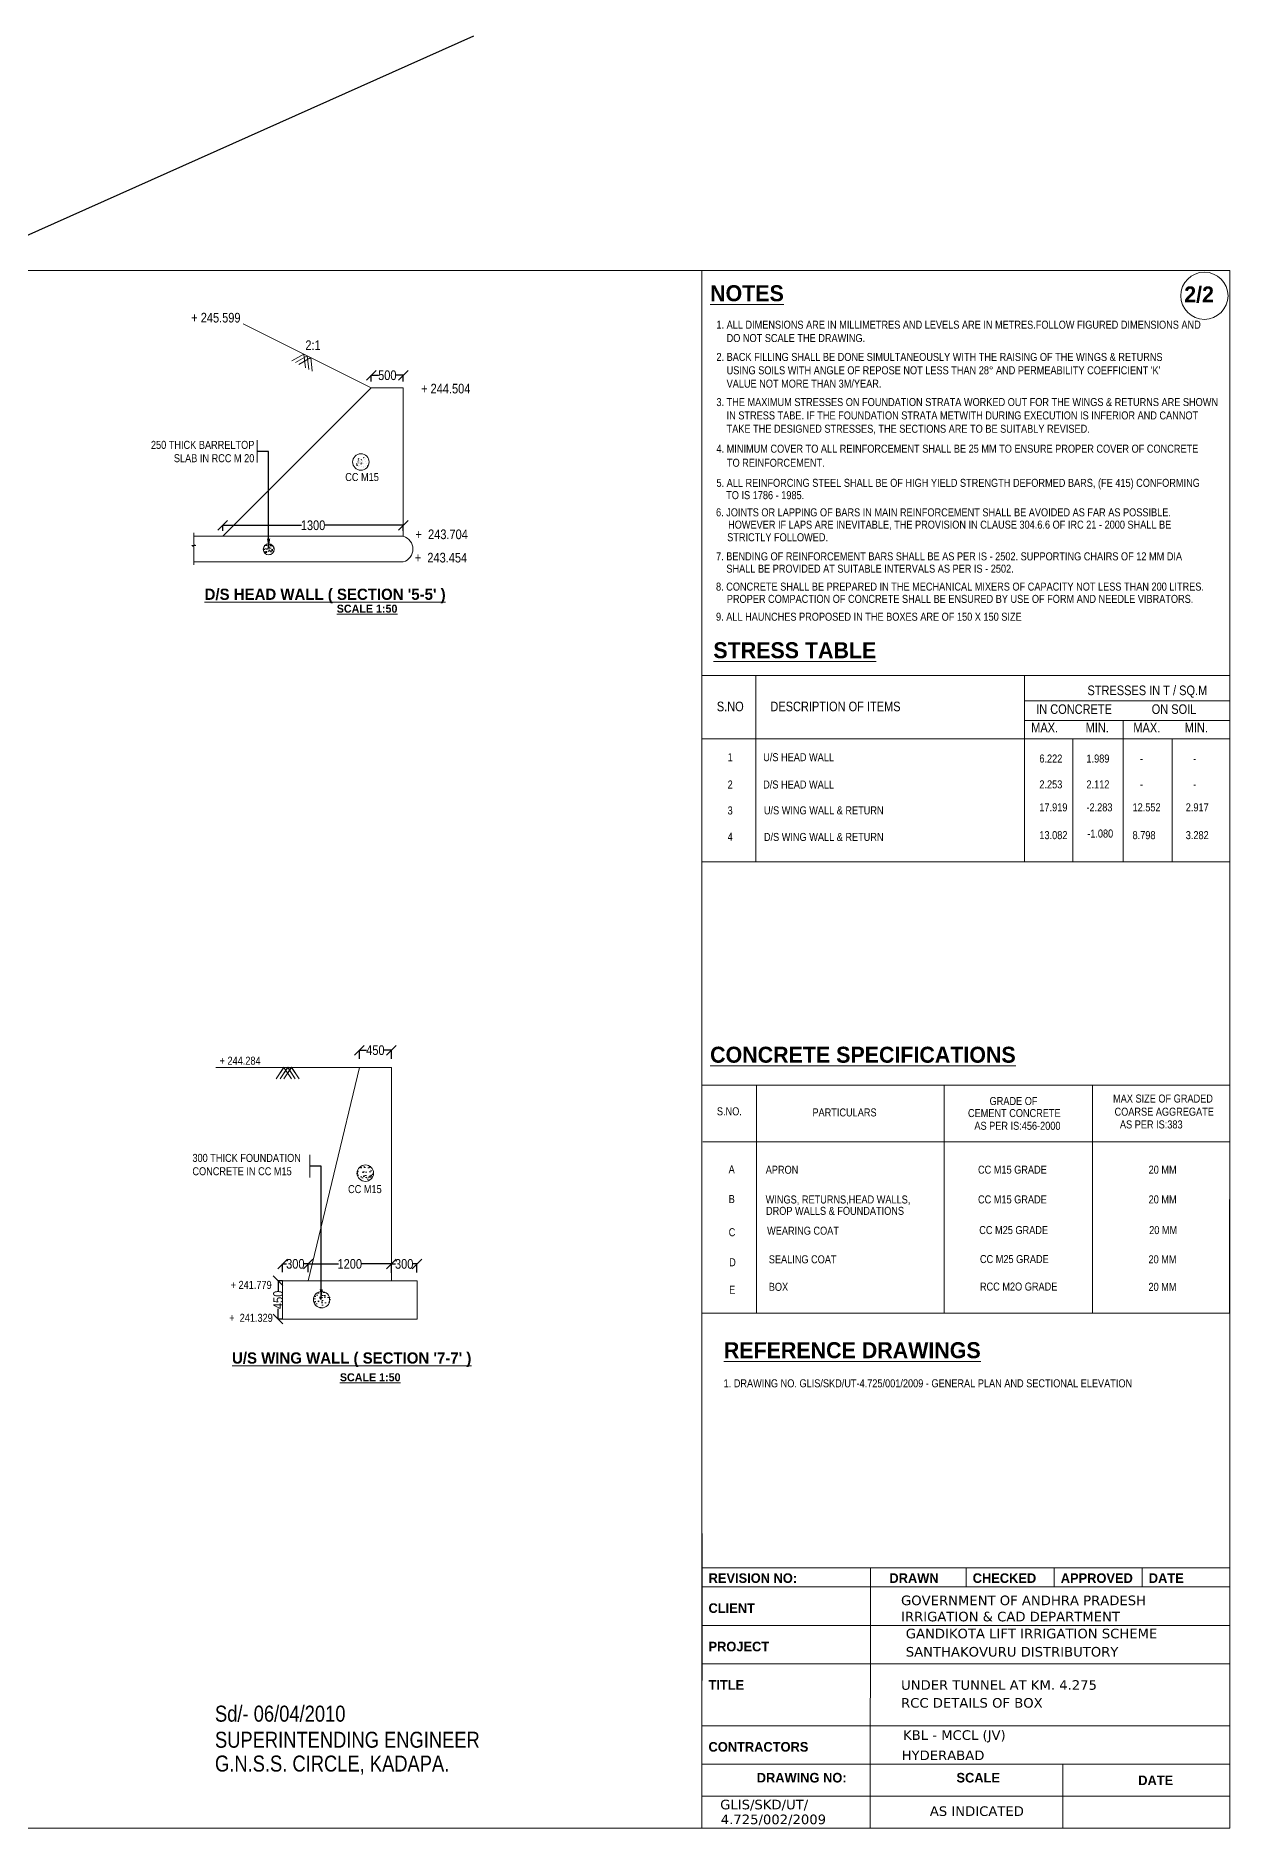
# Model space of a CAD drawing. Header units: inches. Extents: x -127010 to -52393, y 506486 to 562474.
# Drawn here: x -89701 to -52393, y 506486 to 562474 of the extents above; entities that cross this region are included whole.
import ezdxf

# ---------------------------------------------------------------- set-up
doc = ezdxf.new("R2010")
doc.units = ezdxf.units.IN
doc.header["$LTSCALE"] = 1000
doc.header["$MEASUREMENT"] = 0
for name, color, linetype in [('abutment', 6, 'Continuous'), ('MAIN', 7, 'Continuous'), ('STEEL', 5, 'Continuous'), ('TEXT_GENERAL', 4, 'Continuous')]:
    doc.layers.add(name, color=color, linetype=linetype)
doc.styles.add('ARIAL NARROW', font='ARIALN.TTF')
doc.styles.add('CITYBLUEPR', font='cityb___.ttf')
doc.styles.add('VERDANA', font='verdana.ttf')
doc.dimstyles.new('STANDARD$0', dxfattribs={"dimscale": 88.888889, "dimtxt": 0.02, "dimasz": 0.02, "dimexe": 0.05, "dimexo": 0.1, "dimgap": 0.002, "dimtad": 2, "dimdec": 0, "dimzin": 1, "dimdsep": 46, "dimtxsty": 'Standard', "dimblk": 'OBLIQUE', "dimcen": 0.09, "dimadec": 0, "dimazin": 0, "dimtfac": 1, "dimtdec": 4, "dimtofl": 0, "dimtmove": 0, "dimatfit": 3, "dimfxl": 1, "dimtolj": 1, "dimtzin": 1, "dimarcsym": 0})
doc.dimstyles.new('STANDARD$7', dxfattribs={"dimtxt": 2, "dimasz": 2, "dimexe": 1.25, "dimexo": 0.625, "dimtad": 1, "dimdec": 0, "dimlfac": 0.5, "dimdsep": 46, "dimtxsty": 'Standard', "dimblk": 'OBLIQUE', "dimcen": 2.5, "dimadec": 0, "dimazin": 0, "dimtfac": 1, "dimtdec": 0, "dimtmove": 0, "dimatfit": 3, "dimfxl": 1, "dimtolj": 1, "dimtzin": 0, "dimarcsym": 0})

# ---------------------------------------------------------------- blocks, each defined once
blk = doc.blocks.new('_Oblique')
at = {"color": 0, "linetype": 'ByBlock', "lineweight": -2}
blk.add_line((-0.5, -0.5), (0.5, 0.5), dxfattribs=at)
blk = doc.blocks.new('*D40')
at = {"layer": 'Defpoints', "color": 0, "transparency": 16777216}
for p in [(-79222, 551677), (-78222, 551870), (-78222, 551677)]:
    blk.add_point(p, dxfattribs=at)
at = {"layer": 'STEEL', "color": 0, "lineweight": -2, "transparency": 16777216}
for p, q in [((-79222, 551678), (-79222, 551872)), ((-79222, 551870), (-78994, 551870)), ((-78222, 551870), (-78450, 551870)), ((-78222, 551678), (-78222, 551872))]:
    blk.add_line(p, q, dxfattribs=at)
at = {"layer": 'STEEL', "color": 0, "lineweight": -2, "transparency": 16777216, "xscale": 300, "yscale": 300, "zscale": 300, "rotation": 180}
blk.add_blockref('_Oblique', (-79222, 551870), dxfattribs=at)
at = {"layer": 'STEEL', "color": 0, "lineweight": -2, "transparency": 16777216, "xscale": 300, "yscale": 300, "zscale": 300}
blk.add_blockref('_Oblique', (-78222, 551870), dxfattribs=at)
at = {"layer": 'STEEL', "color": 0, "lineweight": 13, "transparency": 16777216, "insert": (-78722, 551870), "char_height": 300, "attachment_point": 5, "style": 'ARIAL NARROW'}
blk.add_mtext('\\A1;500', dxfattribs=at)
blk = doc.blocks.new('*D41')
at = {"layer": 'Defpoints', "color": 0, "transparency": 16777216}
for p in [(-83862, 547014), (-78222, 547184), (-78222, 547014)]:
    blk.add_point(p, dxfattribs=at)
at = {"layer": 'STEEL', "color": 0, "lineweight": -2, "transparency": 16777216}
for p, q in [((-83862, 547015), (-83862, 547185)), ((-83862, 547184), (-81398, 547184)), ((-78222, 547184), (-80686, 547184)), ((-78222, 547015), (-78222, 547185))]:
    blk.add_line(p, q, dxfattribs=at)
at = {"layer": 'STEEL', "color": 0, "lineweight": -2, "transparency": 16777216, "xscale": 300, "yscale": 300, "zscale": 300, "rotation": 180}
blk.add_blockref('_Oblique', (-83862, 547184), dxfattribs=at)
at = {"layer": 'STEEL', "color": 0, "lineweight": -2, "transparency": 16777216, "xscale": 300, "yscale": 300, "zscale": 300}
blk.add_blockref('_Oblique', (-78222, 547184), dxfattribs=at)
at = {"layer": 'STEEL', "color": 0, "lineweight": 13, "transparency": 16777216, "insert": (-81042, 547184), "char_height": 300, "attachment_point": 5, "style": 'ARIAL NARROW'}
blk.add_mtext('\\A1;1300', dxfattribs=at)
blk = doc.blocks.new('*D26')
at = {"layer": 'Defpoints', "color": 0, "transparency": 16777216}
for p in [(-78595, 530787), (-79595, 530520), (-78595, 530520)]:
    blk.add_point(p, dxfattribs=at)
at = {"layer": 'STEEL', "color": 0, "lineweight": -2, "transparency": 16777216}
for p, q in [((-79595, 530521), (-79595, 530788)), ((-79595, 530787), (-79372, 530787)), ((-78595, 530787), (-78818, 530787)), ((-78595, 530521), (-78595, 530788))]:
    blk.add_line(p, q, dxfattribs=at)
at = {"layer": 'STEEL', "color": 0, "lineweight": -2, "transparency": 16777216, "xscale": 300, "yscale": 300, "zscale": 300, "rotation": 180}
blk.add_blockref('_Oblique', (-79595, 530787), dxfattribs=at)
at = {"layer": 'STEEL', "color": 0, "lineweight": -2, "transparency": 16777216, "xscale": 300, "yscale": 300, "zscale": 300}
blk.add_blockref('_Oblique', (-78595, 530787), dxfattribs=at)
at = {"layer": 'STEEL', "color": 0, "lineweight": 13, "transparency": 16777216, "insert": (-79095, 530787), "char_height": 300, "attachment_point": 5, "style": 'ARIAL NARROW'}
blk.add_mtext('\\A1;450', dxfattribs=at)
blk = doc.blocks.new('*D27')
at = {"layer": 'Defpoints', "color": 0, "transparency": 16777216}
for p in [(-81195, 524111), (-81995, 523850), (-81195, 523850)]:
    blk.add_point(p, dxfattribs=at)
at = {"layer": 'STEEL', "color": 0, "lineweight": -2, "transparency": 16777216}
for p, q in [((-81995, 523851), (-81995, 524113)), ((-81995, 524111), (-81867, 524111)), ((-81195, 524111), (-81323, 524111)), ((-81195, 523850), (-81195, 524113))]:
    blk.add_line(p, q, dxfattribs=at)
at = {"layer": 'STEEL', "color": 0, "lineweight": -2, "transparency": 16777216, "xscale": 300, "yscale": 300, "zscale": 300, "rotation": 180}
blk.add_blockref('_Oblique', (-81995, 524111), dxfattribs=at)
at = {"layer": 'STEEL', "color": 0, "lineweight": -2, "transparency": 16777216, "xscale": 300, "yscale": 300, "zscale": 300}
blk.add_blockref('_Oblique', (-81195, 524111), dxfattribs=at)
at = {"layer": 'STEEL', "color": 0, "lineweight": 13, "transparency": 16777216, "insert": (-81595, 524111), "char_height": 300, "attachment_point": 5, "style": 'ARIAL NARROW'}
blk.add_mtext('\\A1;300', dxfattribs=at)
blk = doc.blocks.new('*D28')
at = {"layer": 'Defpoints', "color": 0, "transparency": 16777216}
for p in [(-78595, 524110), (-81195, 523850), (-78595, 523850)]:
    blk.add_point(p, dxfattribs=at)
at = {"layer": 'STEEL', "color": 0, "lineweight": -2, "transparency": 16777216}
for p, q in [((-81195, 523850), (-81195, 524111)), ((-81195, 524110), (-80251, 524110)), ((-78595, 524110), (-79539, 524110)), ((-78595, 523850), (-78595, 524111))]:
    blk.add_line(p, q, dxfattribs=at)
at = {"layer": 'STEEL', "color": 0, "lineweight": -2, "transparency": 16777216, "xscale": 300, "yscale": 300, "zscale": 300, "rotation": 180}
blk.add_blockref('_Oblique', (-81195, 524110), dxfattribs=at)
at = {"layer": 'STEEL', "color": 0, "lineweight": -2, "transparency": 16777216, "xscale": 300, "yscale": 300, "zscale": 300}
blk.add_blockref('_Oblique', (-78595, 524110), dxfattribs=at)
at = {"layer": 'STEEL', "color": 0, "lineweight": 13, "transparency": 16777216, "insert": (-79895, 524110), "char_height": 300, "attachment_point": 5, "style": 'ARIAL NARROW'}
blk.add_mtext('\\A1;1200', dxfattribs=at)
blk = doc.blocks.new('*D29')
at = {"layer": 'Defpoints', "color": 0, "transparency": 16777216}
for p in [(-77795, 524109), (-78595, 523831), (-77795, 523840)]:
    blk.add_point(p, dxfattribs=at)
at = {"layer": 'STEEL', "color": 0, "lineweight": -2, "transparency": 16777216}
for p, q in [((-78595, 523832), (-78595, 524110)), ((-78595, 524109), (-78467, 524109)), ((-77795, 524109), (-77923, 524109)), ((-77795, 523841), (-77795, 524110))]:
    blk.add_line(p, q, dxfattribs=at)
at = {"layer": 'STEEL', "color": 0, "lineweight": -2, "transparency": 16777216, "xscale": 300, "yscale": 300, "zscale": 300, "rotation": 180}
blk.add_blockref('_Oblique', (-78595, 524109), dxfattribs=at)
at = {"layer": 'STEEL', "color": 0, "lineweight": -2, "transparency": 16777216, "xscale": 300, "yscale": 300, "zscale": 300}
blk.add_blockref('_Oblique', (-77795, 524109), dxfattribs=at)
at = {"layer": 'STEEL', "color": 0, "lineweight": 13, "transparency": 16777216, "insert": (-78195, 524109), "char_height": 300, "attachment_point": 5, "style": 'ARIAL NARROW'}
blk.add_mtext('\\A1;300', dxfattribs=at)
blk = doc.blocks.new('*D118')
at = {"layer": 'Defpoints', "color": 0, "transparency": 16777216}
for p in [(-81995, 523588), (-82135, 522388), (-81995, 522388)]:
    blk.add_point(p, dxfattribs=at)
at = {"layer": 'STEEL', "color": 0, "lineweight": -2, "transparency": 16777216}
for p, q in [((-81995, 523588), (-82136, 523588)), ((-82135, 523588), (-82135, 523265)), ((-81995, 522388), (-82136, 522388)), ((-82135, 522388), (-82135, 522711))]:
    blk.add_line(p, q, dxfattribs=at)
at = {"layer": 'STEEL', "color": 0, "lineweight": -2, "transparency": 16777216, "xscale": 300, "yscale": 300, "zscale": 300}
for p, rotation in [((-82135, 523588), 90), ((-82135, 522388), 270)]:
    blk.add_blockref('_Oblique', p, dxfattribs=dict(at, rotation=rotation))
at = {"layer": 'STEEL', "color": 0, "lineweight": 13, "transparency": 16777216, "insert": (-82135, 522988), "char_height": 300, "attachment_point": 5, "rotation": 90, "style": 'ARIAL NARROW'}
blk.add_mtext('\\A1;450', dxfattribs=at)

msp = doc.modelspace()

# ---------------------------------------------------------------- hatches: boundary and pattern name
at = {"linetype": 'ByBlock', "lineweight": 13}
h = msp.add_hatch(dxfattribs=at)
h.set_pattern_fill('AR-CONC', scale=30, style=0)
h.set_pattern_definition([(50, (-617020.82, 354428.84), (215.178055, -18.82564), [22.5, -247.5]), (355, (-617020.82, 354428.84), (-41.6254, 225.65764), [18, -198]), (100.4514, (-617002.9, 354427.27), (173.552815, 206.83186), [19.12206, -210.34263]), (46.1842, (-617020.82, 354488.84), (320.17231, -49.6557), [33.75, -371.25]), (96.6356, (-616994.14, 354484.7), (280.39881, 292.23536), [28.68309, -315.5139]), (351.1842, (-617020.82, 354488.84), (280.39858, 292.23558), [27, -297]), (21, (-616990.82, 354473.84), (179.072116, -120.785667), [22.5, -247.5]), (326, (-616990.82, 354473.84), (72.9946, 217.54501), [18, -198]), (71.4514, (-616975.9, 354463.77), (252.06679, 96.75915), [19.12206, -210.34263]), (37.5, (-617020.82, 354428.84), (3.647957, 99.868156), [0, -195.6, 0, -201, 0, -198.75]), (7.5, (-617020.82, 354428.84), (78.920861, 118.323514), [0, -114.6, 0, -191.1, 0, -75.75]), (327.5, (-617087.72, 354428.84), (160.146731, -6.766462), [0, -75, 0, -234, 0, -310.5]), (317.5, (-617117.72, 354428.84), (174.95585, 30.031495), [0, -97.5, 0, -155.4, 0, -220.5])])
edge = h.paths.add_edge_path()
edge.add_arc((-82426.6, 546434.3), 171, 0, 360)
h = msp.add_hatch(dxfattribs=at)
h.set_pattern_fill('AR-CONC', scale=45, style=0)
h.set_pattern_definition([(50, (-900317.58, 218464.8), (322.76708, -28.23846), [33.75, -371.25]), (355, (-900317.58, 218464.8), (-62.4381, 338.48646), [27, -297]), (100.4514, (-900290.7, 218462.45), (260.32922, 310.24779), [28.68309, -315.51395]), (46.1842, (-900317.6, 218554.8), (480.25847, -74.48356), [50.625, -556.875]), (96.6356, (-900277.56, 218548.6), (420.59822, 438.35304), [43.02463, -473.27085]), (351.1842, (-900317.6, 218554.8), (420.59788, 438.35337), [40.5, -445.5]), (21, (-900272.58, 218532.3), (268.60817, -181.1785), [33.75, -371.25]), (326, (-900272.58, 218532.3), (109.4919, 326.31752), [27, -297]), (71.4514, (-900250.2, 218517.2), (378.10018, 145.13872), [28.68309, -315.51395]), (37.5, (-900317.58, 218464.81), (5.471935, 149.802234), [0, -293.4, 0, -301.5, 0, -298.125]), (7.5, (-900317.58, 218464.8), (118.381292, 177.48527), [0, -171.9, 0, -286.65, 0, -113.625]), (327.5, (-900417.93, 218464.81), (240.220096, -10.149692), [0, -112.5, 0, -351, 0, -465.75]), (317.5, (-900462.93, 218464.8), (262.433776, 45.04724), [0, -146.25, 0, -233.1, 0, -330.75])])
edge = h.paths.add_edge_path()
edge.add_arc((-79407.5, 526945.6), 256.4, 0, 360)
h = msp.add_hatch(dxfattribs=at)
h.set_pattern_fill('AR-CONC', scale=45, style=0)
h.set_pattern_definition([(50, (-901677.8, 218910.56), (322.76708, -28.23846), [33.75, -371.25]), (355, (-901677.8, 218910.56), (-62.4381, 338.48646), [27, -297]), (100.4514, (-901650.9, 218908.2), (260.32922, 310.24779), [28.68309, -315.51395]), (46.1842, (-901677.8, 219000.56), (480.25847, -74.48356), [50.625, -556.875]), (96.6356, (-901637.8, 218994.35), (420.59822, 438.35304), [43.02463, -473.27085]), (351.1842, (-901677.8, 219000.56), (420.59788, 438.35337), [40.5, -445.5]), (21, (-901632.8, 218978.06), (268.60817, -181.1785), [33.75, -371.25]), (326, (-901632.8, 218978.06), (109.4919, 326.31752), [27, -297]), (71.4514, (-901610.4, 218962.96), (378.10018, 145.13872), [28.68309, -315.51395]), (37.5, (-901677.8, 218910.56), (5.471935, 149.802234), [0, -293.4, 0, -301.5, 0, -298.125]), (7.5, (-901677.8, 218910.56), (118.381292, 177.48527), [0, -171.9, 0, -286.65, 0, -113.625]), (327.5, (-901778.15, 218910.56), (240.220096, -10.149692), [0, -112.5, 0, -351, 0, -465.75]), (317.5, (-901823.15, 218910.56), (262.433776, 45.04724), [0, -146.25, 0, -233.1, 0, -330.75])])
edge = h.paths.add_edge_path()
edge.add_arc((-80774.7, 522991.7), 256.4, 0, 360)

# ---------------------------------------------------------------- linework, layer by layer
at = {"color": 7, "linetype": 'ByBlock', "lineweight": 13}
for p, q in [((-127009.6, 555146.7), (-52406.1, 555146.7)), ((-117484, 555146.7), (-52406.1, 555146.7)), ((-83222, 553482.2), (-79222, 551482.2)), ((-79222, 551482.2), (-83862, 546842.2)), ((-79222, 551482.2), (-78222, 551482.2)), ((-78222, 551482.2), (-78222, 546842.2)), ((-82791.1, 549841.9), (-82791.1, 549141.9)), ((-84704.3, 546555.3), (-84823.8, 546555.3)), ((-84823.8, 546555.3), (-84761.4, 546512)), ((-84762.1, 546949.6), (-84762.1, 546584.1)), ((-83862, 546842.2), (-84762.1, 546842.2)), ((-78222, 546842.2), (-84762.1, 546842.2)), ((-84762.1, 546584.1), (-84704.3, 546555.3)), ((-84761.4, 546512), (-84762.1, 545949.6)), ((-78222, 546042.2), (-84761.9, 546042.2)), ((-79594.7, 530251.7), (-84074.7, 530251.7)), ((-79594.7, 530251.7), (-84074.7, 530251.7)), ((-81954.1, 530252.7), (-82189.4, 529892.2)), ((-81954.1, 530251.7), (-82189.4, 529891.3)), ((-81834.7, 530252.7), (-82069.9, 529892.2)), ((-81834.7, 530251.7), (-82069.9, 529891.3)), ((-81954.1, 530251.7), (-81718.8, 529891.3)), ((-81715.2, 530252.7), (-81950.5, 529892.2)), ((-81715.2, 530251.7), (-81950.5, 529891.3)), ((-81834.7, 530252.7), (-81599.4, 529892.2)), ((-81834.7, 530251.7), (-81599.4, 529891.3)), ((-81715.2, 530252.7), (-81480, 529892.2)), ((-81715.2, 530251.7), (-81480, 529891.3)), ((-79594.7, 530251.7), (-81194.7, 523587.7)), ((-78594.7, 530251.7), (-79594.7, 530251.7)), ((-78594.7, 523587.7), (-78594.7, 530251.7)), ((-81145.6, 527515.3), (-81145.6, 526815.3)), ((-81994.7, 523587.7), (-78594.7, 523587.7)), ((-81194.7, 523587.7), (-81994.7, 523587.7)), ((-81994.7, 523587.7), (-81994.7, 522387.7)), ((-78594.7, 523587.7), (-77794.7, 523587.7)), ((-77794.7, 523587.7), (-77794.7, 522387.7)), ((-81994.7, 522387.7), (-77794.7, 522387.7)), ((-52406.1, 506485.5), (-127009.6, 506485.5))]:
    msp.add_line(p, q, dxfattribs=at)
msp.add_arc((-78338.7, 546442.2), 416.7, 286.2602, 73.7398, dxfattribs=at)
at = {"layer": 'MAIN', "color": 7, "linetype": 'Continuous', "lineweight": 13}
for p, q in [((-52406.1, 555146.7), (-52406.1, 512763.7)), ((-52406.1, 555146.7), (-52406.1, 506485.5)), ((-68895.9, 542190.9), (-68895.9, 537247.7)), ((-67210.6, 542489.9), (-67210.6, 536676)), ((-58820.3, 542489.9), (-58820.3, 536676)), ((-55739.7, 541087.4), (-55739.7, 536676)), ((-57311.5, 540510.8), (-57311.5, 536676)), ((-54206.5, 540510.8), (-54206.5, 536676))]:
    msp.add_line(p, q, dxfattribs=at)
at = {"layer": 'MAIN', "color": 7, "lineweight": 13}
for p, q in [((-68895.9, 542489.9), (-52406.1, 542489.9)), ((-58820.3, 541696), (-52406.1, 541696)), ((-58820.3, 541087.4), (-52406.1, 541087.4)), ((-68895.9, 540510.8), (-52393.1, 540510.8)), ((-68895.9, 536676), (-52406.1, 536676))]:
    msp.add_line(p, q, dxfattribs=at)
at = {"layer": 'STEEL', "color": 1}
msp.add_lwpolyline([(-97492.5, 559768.8), (-92649, 555049.2), (-76020.9, 562474.2)], dxfattribs=at)
at = {"layer": 'STEEL', "color": 7, "lineweight": 13}
msp.add_circle((-53197.6, 554354.8), 737.2, dxfattribs=at)
at = {"layer": 'TEXT_GENERAL', "color": 7, "lineweight": 13}
for p, q in [((-68895.9, 512763.7), (-68895.9, 555146.7)), ((-68895.9, 506485.5), (-68895.9, 555146.7)), ((-81328.8, 552535.6), (-81700.4, 552318.4)), ((-81222, 552482.2), (-81593.6, 552265)), ((-81115.6, 552428), (-81487.2, 552210.8)), ((-81328.8, 552535.6), (-81279.6, 552108)), ((-81222.4, 552481.4), (-81173.2, 552053.7)), ((-81222, 552482.2), (-81172.8, 552054.6)), ((-81115.6, 552428), (-81066.4, 552000.3)), ((-81115.2, 552428.8), (-81065.9, 552001.2)), ((-79633, 549263.7), (-79621.6, 549262.7)), ((-79632.9, 549263.7), (-79626.7, 549271.1)), ((-79621.5, 549262.4), (-79623.1, 549271.1)), ((-79603.7, 549269.1), (-79603.7, 549269.1)), ((-79580.3, 549270.5), (-79580.3, 549270.5)), ((-79470.4, 549296.6), (-79453.3, 549295.1)), ((-79470.3, 549296.6), (-79456.5, 549313)), ((-79453.2, 549294.6), (-79456.5, 549312.5)), ((-79433.2, 549250.6), (-79433.2, 549250.6)), ((-79398.1, 549277.3), (-79398.1, 549277.3)), ((-79687.9, 549102.7), (-79676.5, 549101.7)), ((-79687.8, 549102.7), (-79678.6, 549113.7)), ((-79686.2, 549071), (-79672.9, 549076.1)), ((-79686.2, 549071), (-79676.7, 549064.6)), ((-79680.1, 549114), (-79680.1, 549114)), ((-79679.4, 549099.8), (-79679.4, 549099.8)), ((-79676.4, 549101.4), (-79678.6, 549113.4)), ((-79676.7, 549064.6), (-79672.8, 549076.1)), ((-79665.9, 549060.1), (-79651, 549075.6)), ((-79665.8, 549060), (-79648.9, 549057.4)), ((-79648.9, 549057.5), (-79651, 549075.6)), ((-79646.6, 549160.6), (-79635.2, 549159.6)), ((-79646.5, 549160.6), (-79637.3, 549171.6)), ((-79645, 549211.2), (-79645, 549211.2)), ((-79638.8, 549171.9), (-79638.8, 549171.9)), ((-79638.1, 549157.8), (-79638.1, 549157.8)), ((-79635.1, 549159.3), (-79637.3, 549171.3)), ((-79631.8, 549223.3), (-79618.5, 549228.4)), ((-79631.8, 549223.3), (-79622.4, 549216.9)), ((-79631.7, 549106.1), (-79631.7, 549106.1)), ((-79625.6, 549036.1), (-79625.6, 549036.1)), ((-79622.3, 549216.9), (-79618.5, 549228.4)), ((-79618.6, 549184.8), (-79618.6, 549184.8)), ((-79613.5, 549104.9), (-79613.5, 549104.9)), ((-79609.7, 549040.5), (-79609.7, 549040.5)), ((-79602.5, 549186.1), (-79602.5, 549186.1)), ((-79591.4, 549205.3), (-79591.4, 549205.3)), ((-79588.5, 549133.5), (-79588.5, 549133.5)), ((-79583.5, 549064.9), (-79583.5, 549064.9)), ((-79581.2, 549128.3), (-79581.2, 549128.3)), ((-79562.3, 549160.5), (-79562.3, 549160.5)), ((-79559.6, 549115.6), (-79559.6, 549115.6)), ((-79551.2, 549090.8), (-79542, 549101.7)), ((-79551.2, 549090.7), (-79539.9, 549089.7)), ((-79548.3, 549162.1), (-79548.3, 549162.1)), ((-79546, 549225.5), (-79546, 549225.5)), ((-79543.7, 549211.6), (-79543.7, 549211.6)), ((-79539.8, 549089.5), (-79542, 549101.4)), ((-79541, 549228.7), (-79526.2, 549244.2)), ((-79541, 549228.6), (-79524, 549226)), ((-79524.1, 549226.1), (-79526.2, 549244.2)), ((-79526.1, 549132.4), (-79521.8, 549134.1)), ((-79526.1, 549132.4), (-79516.7, 549126)), ((-79523.9, 549031.8), (-79523.9, 549031.8)), ((-79516.6, 549126), (-79513.9, 549134.1)), ((-79507.5, 549203.9), (-79507.5, 549203.9)), ((-79502.4, 549124), (-79502.4, 549124)), ((-79500.8, 549181.8), (-79500.8, 549181.8)), ((-79459.9, 549003.5), (-79459.9, 549003.5)), ((-79456, 549112.7), (-79456, 549112.7)), ((-79454.4, 549036.4), (-79454.4, 549036.4)), ((-79401.6, 549182.2), (-79401.6, 549182.2)), ((-79388.4, 549012.9), (-79388.4, 549012.9)), ((-79384.8, 549116.2), (-79384.8, 549116.2)), ((-79347.7, 549037.2), (-79330.7, 549035.7)), ((-79347.6, 549037.2), (-79333.8, 549053.6)), ((-82419.3, 546501), (-82404.5, 546516.5)), ((-82419.3, 546500.9), (-82402.4, 546498.3)), ((-82402.4, 546498.3), (-82404.5, 546516.4)), ((-82429.6, 546363), (-82418.2, 546362)), ((-82429.5, 546363), (-82420.3, 546374)), ((-82418.1, 546361.7), (-82420.3, 546373.7)), ((-82404.4, 546404.7), (-82400.1, 546406.3)), ((-82404.4, 546404.7), (-82395, 546398.3)), ((-82395, 546398.3), (-82392.3, 546406.3)), ((-82380.7, 546396.3), (-82380.7, 546396.3)), ((-67189.9, 529695.6), (-67192.2, 522582.3)), ((-61327.5, 529695.6), (-61329.7, 522582.3)), ((-56688, 529695.6), (-56690.2, 522578)), ((-68866.1, 527920.1), (-52406.1, 527920.1)), ((-79260.8, 526965.7), (-79260.8, 526965.7)), ((-79257.3, 527060.8), (-79257.3, 527060.8)), ((-79243.9, 526899.7), (-79243.9, 526899.7)), ((-79379.3, 526792.8), (-79379.3, 526792.8)), ((-79344.8, 526817.3), (-79344.8, 526817.3)), ((-79247.6, 526796.4), (-79247.6, 526796.4)), ((-80772.4, 523055.1), (-80772.4, 523055.1)), ((-80770.1, 523041.2), (-80770.1, 523041.2)), ((-80767.4, 523058.4), (-80752.5, 523073.8)), ((-80767.3, 523058.2), (-80750.4, 523055.6)), ((-80750.4, 523055.7), (-80752.5, 523073.8)), ((-80752.5, 522962), (-80748.2, 522963.7)), ((-80752.5, 522962), (-80743, 522955.6)), ((-80743, 522955.6), (-80740.3, 522963.7)), ((-80728.7, 522953.6), (-80728.7, 522953.6)), ((-80777.6, 522920.4), (-80766.2, 522919.4)), ((-80777.5, 522920.4), (-80768.3, 522931.3)), ((-80766.1, 522919.1), (-80768.3, 522931)), ((-68895.9, 506485.5), (-68885.7, 515685.7)), ((-68885.7, 514619.7), (-52395.9, 514619.7)), ((-63627.6, 514619.7), (-63636.5, 506485.5)), ((-60637.5, 514619.7), (-60639, 514019.7)), ((-57887.5, 514619.7), (-57889, 514019.7)), ((-55137.5, 514619.7), (-55139, 514019.7)), ((-68889, 514019.7), (-52395.9, 514019.7)), ((-68889, 512819.7), (-52395.9, 512819.7)), ((-68889, 511619.7), (-52395.9, 511619.7)), ((-68889, 509685.6), (-52395.9, 509685.6)), ((-68895.9, 508485.5), (-52395.9, 508485.5)), ((-68895.9, 508485.5), (-52395.9, 508485.5)), ((-57617, 508485.5), (-57617, 506485.5)), ((-68895.9, 507485.5), (-52395.9, 507485.5))]:
    msp.add_line(p, q, dxfattribs=at)
msp.add_lwpolyline([(-68895.9, 522578), (-52408.4, 522578), (-52406.1, 529695.6), (-68893.7, 529695.6)], close=True, dxfattribs=at)
for centre, radius in [((-79548.3, 549162.1), 256.4), ((-82426.6, 546434.3), 171), ((-79407.5, 526945.6), 256.4), ((-80774.7, 522991.7), 256.4)]:
    msp.add_circle(centre, radius, dxfattribs=at)

# ---------------------------------------------------------------- texts
at = {"color": 7, "lineweight": 13}
for s, style, p in [('REVISION NO:', 'CITYBLUEPR', (-68685, 514146.1)), ('DRAWN', 'CITYBLUEPR', (-63038, 514146.1)), ('CHECKED', 'CITYBLUEPR', (-60435, 514146.1)), ('APPROVED', 'CITYBLUEPR', (-57685, 514146.1)), ('DATE', 'CITYBLUEPR', (-54935, 514146.1)), ('CLIENT', 'CITYBLUEPR', (-68688.4, 513209.5)), ('GOVERNMENT OF ANDHRA PRADESH', 'VERDANA', (-62673.9, 513451)), ('IRRIGATION & CAD DEPARTMENT', 'VERDANA', (-62673.9, 512945.4)), ('PROJECT', 'CITYBLUEPR', (-68688.4, 512009.5)), ('GANDIKOTA LIFT IRRIGATION SCHEME', 'VERDANA', (-62525.8, 512415.3)), ('SANTHAKOVURU DISTRIBUTORY', 'VERDANA', (-62525.8, 511845.7)), ('TITLE', 'CITYBLUEPR', (-68688.4, 510809.5)), ('UNDER TUNNEL AT KM. 4.275', 'VERDANA', (-62673.9, 510808.3)), ('RCC DETAILS OF BOX', 'VERDANA', (-62673.9, 510249.6)), ('KBL - MCCL (JV)', 'VERDANA', (-62610.8, 509242.7)), ('CONTRACTORS', 'CITYBLUEPR', (-68688.4, 508875.5)), ('HYDERABAD', 'VERDANA', (-62656.2, 508610.9)), ('DRAWING NO:', 'CITYBLUEPR', (-67182.1, 507911.9)), ('SCALE', 'CITYBLUEPR', (-60942.7, 507911.9)), ('DATE', 'CITYBLUEPR', (-55264, 507829.2)), ('GLIS/SKD/UT/', 'VERDANA', (-68322.9, 507072.8)), ('4.725/002/2009', 'VERDANA', (-68304.6, 506610.2)), ('AS INDICATED', 'VERDANA', (-61775.3, 506867.5))]:
    msp.add_text(s, height=300, dxfattribs=dict(at, style=style)).set_placement(p)
at = {"layer": 'abutment', "color": 7, "lineweight": 13, "style": 'ARIAL NARROW'}
for s, p in [('4. MINIMUM COVER TO ALL REINFORCEMENT SHALL BE 25 MM TO ENSURE PROPER COVER OF CONCRETE', (-68439.5, 549452.7)), (' TO REINFORCEMENT.', (-68192.4, 549013.4)), ('5. ALL REINFORCING STEEL SHALL BE OF HIGH YIELD STRENGTH DEFORMED BARS, (FE 415) CONFORMING', (-68439.5, 548385.8)), (' TO IS 1786 - 1985.', (-68215.1, 548001.8)), ('6. JOINTS OR LAPPING OF BARS IN MAIN REINFORCEMENT SHALL BE AVOIDED AS FAR AS POSSIBLE.', (-68453.4, 547464)), ('HOWEVER IF LAPS ARE INEVITABLE, THE PROVISION IN CLAUSE 304.6.6 OF IRC 21 - 2000 SHALL BE ', (-68076.6, 547080)), ('STRICTLY FOLLOWED.', (-68105.6, 546686.1)), ('7. BENDING OF REINFORCEMENT BARS SHALL BE AS PER IS - 2502. SUPPORTING CHAIRS OF 12 MM DIA ', (-68453.4, 546089.2)), ('SHALL BE PROVIDED AT SUITABLE INTERVALS AS PER IS - 2502.', (-68130.3, 545705.2)), ('8. CONCRETE SHALL BE PREPARED IN THE MECHANICAL MIXERS OF CAPACITY NOT LESS THAN 200 LITRES.', (-68453.4, 545144.4)), (' PROPER COMPACTION OF CONCRETE SHALL BE ENSURED BY USE OF FORM AND NEEDLE VIBRATORS.', (-68196.2, 544760.4)), ('9. ALL HAUNCHES PROPOSED IN THE BOXES ARE OF 150 X 150 SIZE', (-68453.4, 544203.4))]:
    msp.add_text(s, height=250, dxfattribs=at).set_placement(p)
at = {"layer": 'abutment', "color": 7, "lineweight": 13, "char_height": 250, "style": 'ARIAL NARROW'}
for s, insert, attachment_point in [('250 THICK BARRELTOP \\PSLAB IN RCC M 20', (-82875.5, 549486.8), 6), (' CC M15', (-78986.3, 548690.5), 6), (' + 244.284', (-84041.7, 530457.5), 4), ('300 THICK FOUNDATION \\PCONCRETE IN CC M15', (-84810.2, 527212.4), 4), (' CC M15', (-80027.5, 526447.2), 4), ('+ 241.779', (-82334.7, 523454.7), 6), ('+  241.329', (-82299.3, 522425.8), 6)]:
    msp.add_mtext(s, dxfattribs=dict(at, insert=insert, attachment_point=attachment_point))
at = {"layer": 'MAIN', "color": 7, "lineweight": 13, "style": 'ARIAL NARROW'}
for s, height, p in [('       STRESSES IN T / SQ.M', 300, (-57519.6, 541878.7)), ('S.NO', 300, (-68428.8, 541376)), ('DESCRIPTION OF ITEMS', 300, (-66755.8, 541376)), ('    IN CONCRETE             ON SOIL', 300, (-58835.1, 541292.3)), ('MAX.         MIN.        MAX.        MIN.', 300, (-58607.5, 540714.4)), ('1', 250, (-68091.1, 539815.8)), ('U/S HEAD WALL', 250, (-66980, 539815.8)), ('6.222', 250, (-58352.8, 539773.2)), ('1.989', 250, (-56881.9, 539773.2)), ('-', 250, (-55209.6, 539773.2)), ('-', 250, (-53548, 539773.2)), ('2', 250, (-68091.1, 538962.3)), ('D/S HEAD WALL ', 250, (-66980, 538962.3)), ('2.253', 250, (-58352.8, 538966.5)), ('2.112', 250, (-56881.9, 538966.5)), ('-', 250, (-55209.6, 538966.5)), ('-', 250, (-53548, 538966.5)), ('3', 250, (-68091.1, 538151.5)), ('U/S WING WALL & RETURN', 250, (-66957.4, 538154.3)), ('17.919', 250, (-58352.8, 538249.9)), ('-2.283', 250, (-56881.9, 538249.9)), ('12.552', 250, (-55442, 538249.9)), ('2.917', 250, (-53780.3, 538249.9)), ('4', 250, (-68091.1, 537330.1)), ('D/S WING WALL & RETURN', 250, (-66957.4, 537324.2)), ('13.082', 250, (-58352.8, 537381)), ('-1.080', 250, (-56858.8, 537430.6)), ('8.798', 250, (-55442, 537381)), ('3.282', 250, (-53780.3, 537381))]:
    msp.add_text(s, height=height, dxfattribs=at).set_placement(p)
at = {"layer": 'STEEL', "color": 7, "lineweight": 13, "char_height": 300, "attachment_point": 6, "style": 'ARIAL NARROW'}
for s, insert in [(' + 245.599', (-83307.7, 553668.3)), ('2:1', (-80804.2, 552810.6)), (' + 244.504', (-76127.7, 551452.8)), ('+  243.704', (-76206.9, 546901.1)), ('+  243.454', (-76228.7, 546172.1))]:
    msp.add_mtext(s, dxfattribs=dict(at, insert=insert))
at = {"layer": 'TEXT_GENERAL', "color": 7, "lineweight": 13}
for s, height, style, p in [('%%UNOTES', 500, 'CITYBLUEPR', (-68638.8, 554184.2)), ('2/2', 500, 'CITYBLUEPR', (-53828.4, 554146.2)), ("%%UD/S HEAD WALL ( SECTION '5-5' )", 350, 'CITYBLUEPR', (-84429.3, 544855.1)), ('%%USTRESS TABLE', 500, 'CITYBLUEPR', (-68536.4, 543031.5)), ('%%UCONCRETE SPECIFICATIONS', 500, 'CITYBLUEPR', (-68638.8, 530396.7)), ('GRADE OF ', 250, 'ARIAL NARROW', (-59907.6, 529075.4)), ('MAX SIZE OF GRADED ', 250, 'ARIAL NARROW', (-56050.5, 529151.5)), ('S.NO.', 250, 'ARIAL NARROW', (-68426.5, 528753.1)), ('PARTICULARS', 250, 'ARIAL NARROW', (-65442, 528719.3)), ('CEMENT CONCRETE', 250, 'ARIAL NARROW', (-60582.8, 528698.4)), (' AS PER IS:456-2000', 250, 'ARIAL NARROW', (-60462.5, 528301.3)), ('COARSE AGGREGATE ', 250, 'ARIAL NARROW', (-56004.5, 528741.4)), (' AS PER IS:383', 250, 'ARIAL NARROW', (-55915.9, 528343.9)), ('A', 250, 'ARIAL NARROW', (-68059.6, 526941.3)), ('APRON', 250, 'ARIAL NARROW', (-66901.8, 526927.8)), ('CC M15 GRADE ', 250, 'ARIAL NARROW', (-60269.3, 526930.4)), ('20 MM', 250, 'ARIAL NARROW', (-54939.9, 526930.4)), ('B', 250, 'ARIAL NARROW', (-68059.6, 526012.4)), ('WINGS, RETURNS,HEAD WALLS, ', 250, 'ARIAL NARROW', (-66901.8, 525998.9)), ('DROP WALLS & FOUNDATIONS', 250, 'ARIAL NARROW', (-66892.4, 525643.4)), ('CC M15 GRADE ', 250, 'ARIAL NARROW', (-60269.3, 526001.5)), ('20 MM', 250, 'ARIAL NARROW', (-54939.9, 526001.5)), ('C', 250, 'ARIAL NARROW', (-68057.5, 524976.9)), ('WEARING COAT ', 250, 'ARIAL NARROW', (-66857.8, 525024)), ('CC M25 GRADE ', 250, 'ARIAL NARROW', (-60230.5, 525043.8)), ('20 MM', 250, 'ARIAL NARROW', (-54922.4, 525043.8)), ('D', 250, 'ARIAL NARROW', (-68042.1, 524038.5)), ('SEALING COAT  ', 250, 'ARIAL NARROW', (-66805.2, 524129.9)), ('CC M25 GRADE ', 250, 'ARIAL NARROW', (-60209.2, 524137.7)), ('20 MM', 250, 'ARIAL NARROW', (-54943.7, 524129.2)), ('BOX', 250, 'ARIAL NARROW', (-66805.2, 523270.9)), ('RCC M2O GRADE ', 250, 'ARIAL NARROW', (-60209.2, 523278.7)), ('20 MM', 250, 'ARIAL NARROW', (-54943.7, 523270.1)), ('E', 250, 'ARIAL NARROW', (-68042.1, 523179.4)), ("%%UU/S WING WALL ( SECTION '7-7' )", 350, 'CITYBLUEPR', (-83573.2, 520997.6)), ('%%UREFERENCE DRAWINGS', 500, 'CITYBLUEPR', (-68209.1, 521166.2)), ('1. DRAWING NO. GLIS/SKD/UT-4.725/001/2009 - GENERAL PLAN AND SECTIONAL ELEVATION', 250, 'ARIAL NARROW', (-68217.5, 520256.4)), ('Sd/- 06/04/2010', 500, 'ARIAL NARROW', (-84105.5, 509811.9)), ('SUPERINTENDING ENGINEER', 500, 'ARIAL NARROW', (-84105.5, 508997.4)), ('G.N.S.S. CIRCLE, KADAPA.', 500, 'ARIAL NARROW', (-84105.5, 508253.9))]:
    msp.add_text(s, height=height, dxfattribs=dict(at, style=style)).set_placement(p)
at = {"layer": 'TEXT_GENERAL', "color": 7, "lineweight": 13, "char_height": 250}
for s, insert, width, attachment_point, style in [('1. ALL DIMENSIONS ARE IN MILLIMETRES AND LEVELS ARE IN METRES.FOLLOW FIGURED DIMENSIONS AND \\P    DO NOT SCALE THE DRAWING.', (-68441.6, 553575.9), 20000, 1, 'ARIAL NARROW'), ("2. BACK FILLING SHALL BE DONE SIMULTANEOUSLY WITH THE RAISING OF THE WINGS & RETURNS    \\P    USING SOILS WITH ANGLE OF REPOSE NOT LESS THAN 28° AND PERMEABILITY COEFFICIENT 'K'  \\P    VALUE NOT MORE THAN 3M/YEAR.", (-68441.6, 552568.6), 15000, 1, 'ARIAL NARROW'), ('3. THE MAXIMUM STRESSES ON FOUNDATION STRATA WORKED OUT FOR THE WINGS & RETURNS ARE SHOWN \\P    IN STRESS TABE. IF THE FOUNDATION STRATA METWITH DURING EXECUTION IS INFERIOR AND CANNOT \\P    TAKE THE DESIGNED STRESSES, THE SECTIONS ARE TO BE SUITABLY REVISED.', (-68441.6, 551159.2), 15944.444, 1, 'ARIAL NARROW'), ('{\\LSCALE 1:50}', (-78406.2, 544705.5), 2527.2, 3, 'CITYBLUEPR'), ('{\\LSCALE 1:50}', (-78309, 520694.8), 2527.2, 3, 'CITYBLUEPR')]:
    msp.add_mtext(s, dxfattribs=dict(at, insert=insert, width=width, attachment_point=attachment_point, style=style))

# ---------------------------------------------------------------- dimensions: what is measured, and where the dimension line sits
at = {"layer": 'STEEL', "color": 7, "lineweight": 13}
for base, p1, p2, text, picture, middle in [((-78222, 551870.3), (-79222, 551677.2), (-78222, 551677.2), '500', '*D40', (-78722, 551870.3)), ((-78222, 547183.9), (-83862, 547014), (-78222, 547014), '1300', '*D41', (-81042, 547183.9)), ((-78594.7, 530787.2), (-79594.7, 530520.4), (-78594.7, 530520.4), '450', '*D26', (-79094.7, 530787.2)), ((-81194.7, 524111.3), (-81994.7, 523850.5), (-81194.7, 523849.8), '300', '*D27', (-81594.7, 524111.3)), ((-78594.7, 524110.1), (-81194.7, 523849.8), (-78594.7, 523849.8), '1200', '*D28', (-79894.7, 524110.1)), ((-77794.7, 524108.8), (-78594.7, 523831.3), (-77794.7, 523840), '300', '*D29', (-78194.7, 524108.8))]:
    dim = msp.add_linear_dim(base=base, p1=p1, p2=p2, text=text, dimstyle='STANDARD$0', override={"dimscale": 1, "dimtxt": 300, "dimasz": 300, "dimexe": 1.25, "dimexo": 0.625, "dimgap": 0.625, "dimtad": 0, "dimlfac": 0.5, "dimzin": 8, "dimtxsty": 'ARIAL NARROW', "dimcen": 2.5, "dimtdec": 0, "dimtofl": 1, "dimtzin": 0}, dxfattribs=at)
    dim.commit()
    dim.dimension.update_dxf_attribs({"geometry": picture, "text_midpoint": middle})
dim = msp.add_linear_dim(base=(-82135, 522387.7), p1=(-81994.7, 523587.7), p2=(-81994.7, 522387.7), angle=90, text='450', dimstyle='STANDARD$0', override={"dimscale": 1, "dimtxt": 300, "dimasz": 300, "dimexe": 1.25, "dimexo": 0.625, "dimgap": 0.625, "dimtad": 0, "dimlfac": 0.5, "dimzin": 8, "dimtxsty": 'ARIAL NARROW', "dimcen": 2.5, "dimtdec": 0, "dimtofl": 1, "dimtzin": 0}, dxfattribs=at)
dim.commit()
dim.dimension.update_dxf_attribs({"geometry": '*D118', "text_midpoint": (-82135, 522987.7)})

# ---------------------------------------------------------------- leaders
for points in [[(-82430, 546465.3), (-82430, 549491.9), (-82791.1, 549491.9)], [(-80784.6, 523021), (-80784.6, 527165.3), (-81145.6, 527165.3)]]:
    msp.add_leader(points, dimstyle='STANDARD$7', override={"dimasz": 300, "dimtad": 0}, dxfattribs=at)

doc.saveas('drawing.dxf')
